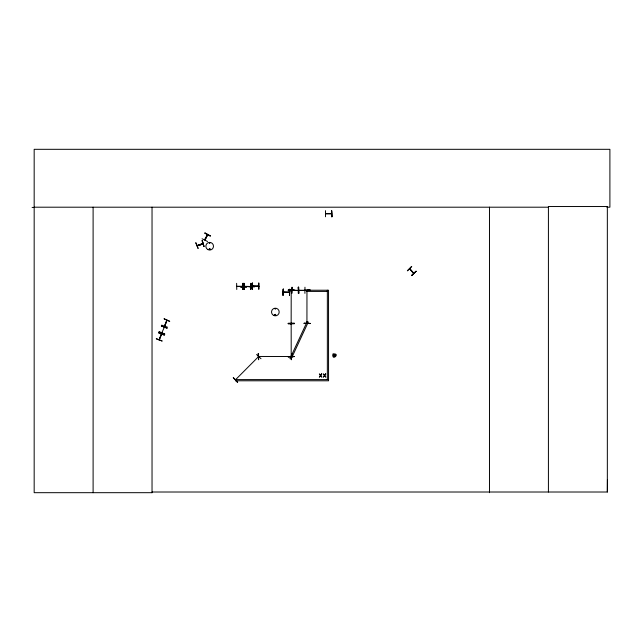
<?xml version="1.0" encoding="UTF-8"?>
<svg xmlns="http://www.w3.org/2000/svg" width="642" height="642" viewBox="0 0 642 642"><rect width="100%" height="100%" fill="white"/><g stroke="black" fill="none" stroke-linecap="round" stroke-linejoin="round"><path stroke-width="0.96" d="M207.197 235.076C208.562 233.279 202.832 241.504 205.312 239.546M606.899 207.197L609.9 207.197L609.9 149.313L34.17 149.313L34.17 492.687L152.122 492.687L152.042 492.013L607.34 492.013L607.428 479.598M291.476 324.346L291.203 323.793L291.452 324.282M307.245 323.127L306.964 322.573L306.964 323.255M209.34 243.037L209.998 243.125L209.38 242.965M209.14 248.952C210.985 251.022 209.164 246.825 209.396 249.569M210.038 249.096C208.746 250.372 209.926 247.531 209.934 249.353M275.033 308.906L275.691 308.826L275.057 308.746M274.76 314.877C276.301 312.895 275.675 317.02 274.824 314.732M274.937 314.877C276.036 313.617 275.546 316.121 275.001 314.973M161.551 334.322L159.104 339.819M334.193 356.511L334.249 355.323L335.22 356.133L335.405 355.058L334.009 354.408L333.31 355.243L333.68 356.27L335.22 356.133M334.41 355.259L334.57 354.36M291.436 291.003L291.444 290.529M291.171 323.857L291.203 356.575M291.444 323.127L291.444 322.701M291.163 356.021L291.203 356.511M306.908 290.962L306.964 290.473L306.932 323.127M207.671 234.836L204.975 240.116M258.253 356.912L259.143 356.783M409.548 268.886L413.641 273.436M413.841 273.243L409.716 268.701M156.343 338.735L162.057 340.974M158.71 332.708L164.408 334.972M159.112 331.673L164.793 333.992M161.351 325.959L167.064 328.198M164.151 318.817L169.745 321.361L164.135 318.849M159.128 339.754L161.262 334.209M161.888 332.692L164.368 327.139M166.784 320.222L164.545 325.935M159.32 339.835L161.527 334.265M164.817 325.903L166.984 320.294L164.737 326.008M291.203 290.409L291.203 291.091M291.203 323.728L291.203 324.411M204.967 232.99L210.311 236.015L204.983 232.966M205.504 238.952L207.085 235.807M207.567 241.504L202.078 238.768M236.746 286.308L237.428 286.517M244.522 286.324L250.661 286.501M257.915 286.019L258.598 286.019M292.11 290.232L298.281 290.505L288.234 290.088L294.373 290.385M298.755 290.232L304.894 290.489M291.316 356.792L290.89 356.792M325.51 213.609L331.641 213.609M283.274 292.062L283.836 292.03M235.462 379.799L235.863 379.358M236.81 286.308L242.861 286.236L242.195 286.557M242.796 286.509L236.81 286.525L242.885 286.549M253.141 286.051C248.542 286.396 269.118 286.244 252.523 286.268M292.832 290.505L292.11 290.441M298.161 290.425L288.242 290.336M258.614 356.759L259.143 356.446M331.641 213.818L325.526 213.85M283.403 292.03L289.333 292.303M288.796 292.062L289.414 292.062M333.68 356.27L334.265 355.564M334.49 355.299L335.084 354.601M256.583 354.488L261.005 358.734M235.51 379.751L258.557 356.615M411.691 266.478L407.365 270.844L411.674 266.462M411.522 275.41L416.064 271.285M307.181 291.027L307.181 290.409M307.181 323.191L307.173 322.637M334.354 355.604L335.453 355.62M202.888 243.816C198.314 246.351 192.423 246.656 202.832 243.519M275.627 315.35L275.209 315.407M333.358 355.804L334.217 355.491M334.546 355.371L335.405 355.058M195.834 242.812L198.129 248.51L195.858 242.796M202.278 240.598L203.963 246.512L202.254 240.614M198.458 245.236L201.797 244.096M197.246 245.685L203.008 243.775L197.311 245.693M258.557 286.276L252.587 285.987M413.641 273.34L409.845 268.757M258.919 283.05L258.927 289.189M244.201 289.502L244.506 283.363L244.233 289.502M244.586 286.541L250.661 286.565M292.086 287.271L291.789 293.41L292.006 287.271M236.762 289.486L236.641 283.347M288.234 290.112L294.373 290.072M310.134 290.072L304.003 290.425L310.142 290.344M291.139 290.962L291.444 290.425M298.305 287.231L298.771 293.402L298.69 287.271L298.225 287.231L298.305 293.362M304.91 293.362L304.958 287.231M310.142 323.552L304.003 323.279L310.142 323.576M288.234 323.432L294.373 323.367M304.003 323.319L310.142 323.319M288.242 323.704L294.373 323.704L294.373 323.239L288.242 323.287L288.242 323.745L294.381 323.576M258.228 353.549L258.614 359.689L258.261 353.549M291.765 353.549L291.46 359.689L291.733 353.549M258.718 356.759L259.207 356.719M291.316 356.479L290.826 356.727M32.1 207.438L34.17 207.43M34.17 207.197L548.412 207.197M325.51 210.648L325.494 216.779M331.986 216.779L331.641 210.648L331.954 216.779M304.926 290.505L298.755 290.441M327.348 291.412L306.9 291.412L306.9 290.224L328.543 290.224L328.56 380.794L235.51 380.794L235.51 379.599L328.56 379.599M283.363 292.303L289.414 292.279L283.299 292.311M289.414 295.24L289.759 289.101L289.502 295.24M291.38 356.511L258.63 356.462L259.207 356.511M333.31 355.243L334.209 355.403M167.466 327.171L161.672 325.141M161.359 325.951L167.097 328.118M158.999 331.962L164.713 334.201M158.614 332.941L164.328 335.18M156.311 338.815L162.041 341.014M204.838 233.255L210.351 235.943M333.543 354.729L334.249 355.323M233.295 377.777L237.692 382.054M334.009 354.408L334.322 355.267M334.442 355.596L334.755 356.454M202.037 240.686L203.987 246.504M291.155 323.223L291.203 290.473L291.203 291.027M310.134 290.048L298.859 290.505M306.964 322.637L306.964 323.191M298.562 287.231L298.69 293.402M298.426 287.271L298.458 293.41M291.508 353.549L291.508 359.689M258.662 283.05L258.702 289.189M258.557 353.549L258.565 359.689M252.354 283.09L252.394 289.229M244.417 283.363L244.498 289.502M242.949 283.307L242.917 289.446M607.34 492.013L607.34 206.531L548.412 206.531L548.412 492.013M489.477 207.197L489.477 492.687M331.657 210.648L331.689 216.779M327.348 290.224L327.348 379.599M283.194 289.101L283.194 295.24M152.034 207.197L152.034 492.687M93.106 207.197L93.106 492.687M307.205 321.546L289.983 358.645L291.067 359.143L308.288 322.043L307.205 321.546M321.409 373.925L320.623 375.201L319.363 373.925L320.358 375.546L319.331 377.167L320.599 375.875L321.883 377.167L320.864 375.53L321.883 373.925L321.409 373.925M325.398 373.925L324.611 375.201L323.343 373.925L324.338 375.546L323.311 377.167L324.579 375.875L325.863 377.167L324.844 375.53L325.863 373.925L325.398 373.925M233.351 377.713L237.484 382.271L233.351 377.713M333.07 354.023C331.32 361.919 341.111 352.875 333.07 354.023M416.04 271.261L411.723 275.635L416.032 271.253M252.442 283.09L252.17 289.229L252.442 283.09M243.206 283.307L242.901 289.446L243.174 283.307M250.982 283.323L250.677 289.462L250.982 283.323M294.373 356.559L288.242 356.936L294.373 356.559M254.689 286.669L248.647 286.669L254.689 286.733M246.753 286.934L240.71 287.006L246.753 286.934M283.274 289.101L282.937 295.24L283.274 289.101M273.436 315.326A3.836 3.836 0 0 0 279.19 312.004A3.836 3.836 0 0 0 273.436 308.69A3.836 3.836 0 0 0 273.436 315.326M207.759 249.545A3.836 3.836 0 0 0 213.505 246.223A3.836 3.836 0 0 0 207.759 242.901A3.836 3.836 0 0 0 207.759 249.545"/></g></svg>
